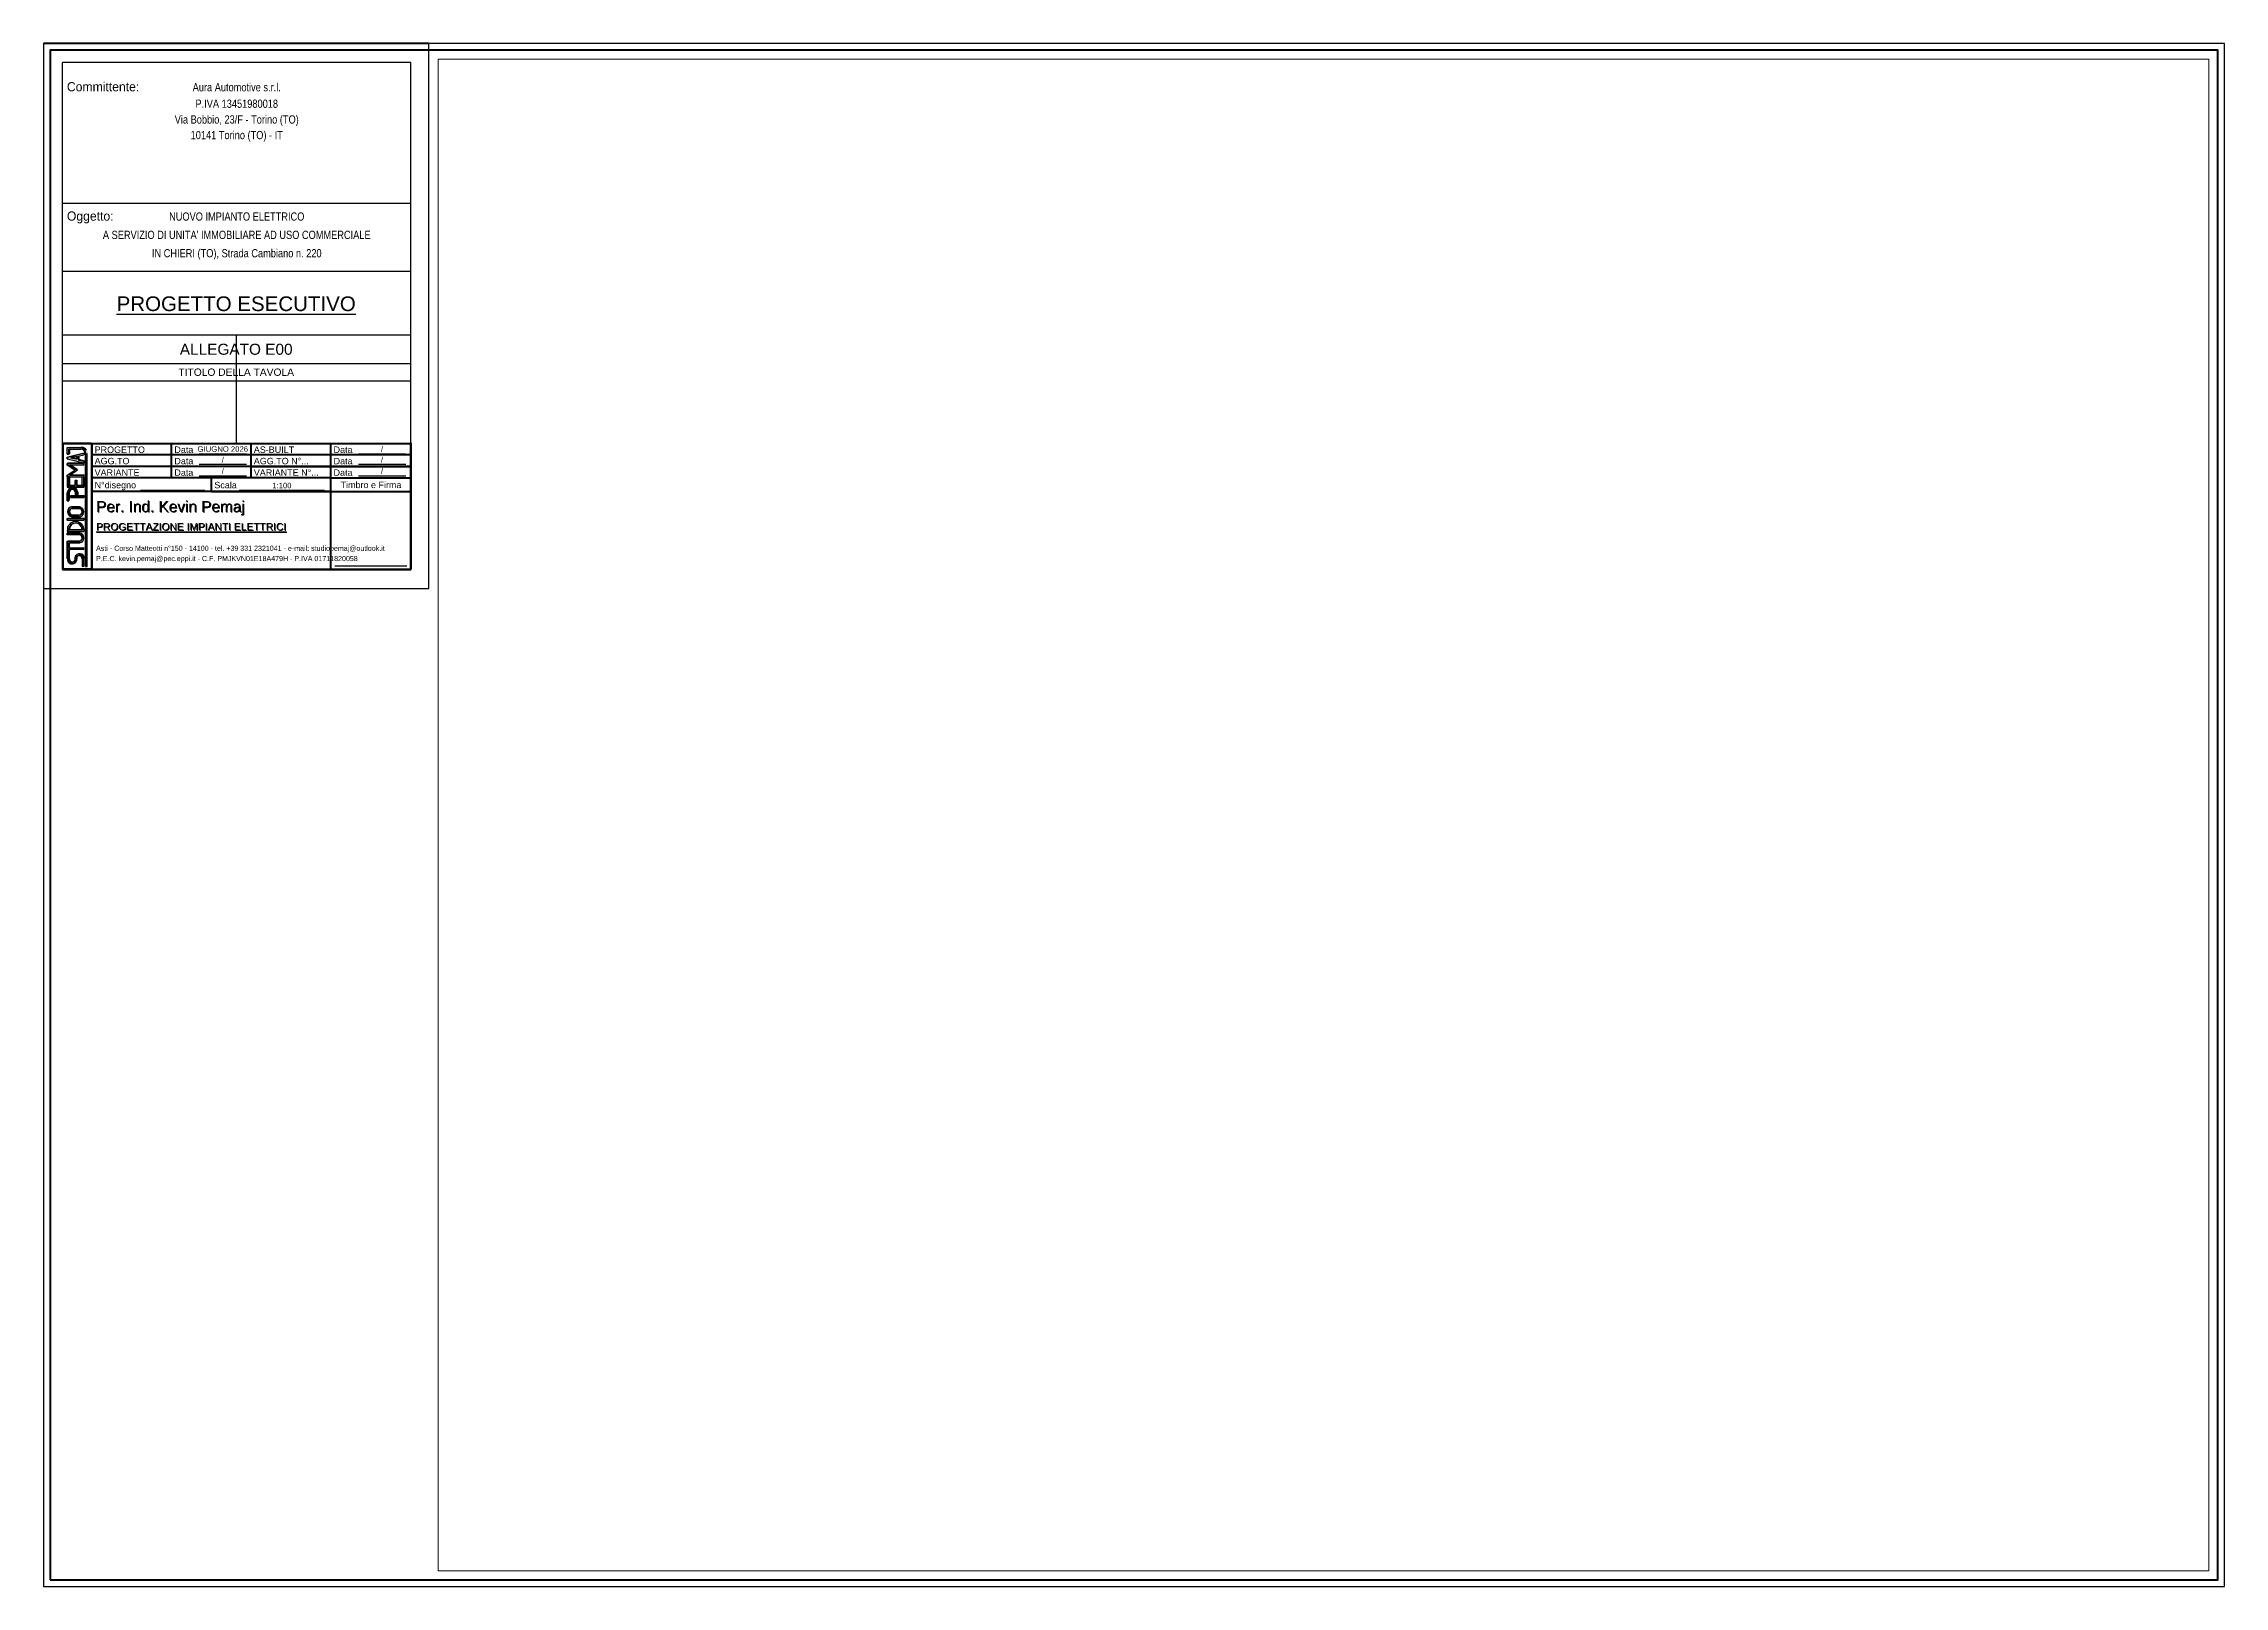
# Paper-space layout 'A0' of a CAD drawing. Header units: millimetres. Extents: x 0 to 1189, y 0 to 841.
import ezdxf
from ezdxf.enums import TextEntityAlignment as Align

# ---------------------------------------------------------------- set-up
doc = ezdxf.new("R2010")
doc.units = ezdxf.units.MM
for name, color, linetype, lineweight in [('cartiglio', 7, 'Continuous', 30), ('Squadratura', 7, 'Continuous', 50), ('Testo Variabile', 7, 'Continuous', 30)]:
    doc.layers.add(name, color=color, linetype=linetype, lineweight=lineweight)
doc.layers.add('GUIDE', color=9, linetype='Continuous', plot=False)
doc.layers.add('VP', color=9, linetype='Continuous', plot=False)
doc.layers.add('layer 2', color=251, linetype='Continuous', transparency=0.5)
doc.layers.add('Testo Fisso', color=244, linetype='Continuous', lineweight=30, true_color=0x991b1e)
doc.layers.add('tratteggio', color=1, linetype='Continuous')
doc.styles.add('EX0', font='arial.ttf')
doc.styles.get("Standard").update_dxf_attribs({"font": 'arial.ttf'})

# ---------------------------------------------------------------- blocks, each defined once
blk = doc.blocks.new('PEMAJ_CARTIGLIO_BASE')
at = {"layer": 'Testo Fisso', "true_color": 0xa3a3a3}
h = blk.add_hatch(color=253, dxfattribs=at)
h.dxf.hatch_style = 1
h.paths.add_polyline_path([(20.9, -219.8), (13.4, -219.8), (13.4, -223.4), (14.3, -223.4), (14.3, -220.7), (20.8, -220.7, -0.414214), (23.2, -223.2), (23.2, -284.6), (24.1, -284.6), (24.1, -223, 0.388721)])
h.paths.add_polyline_path([(22.3, -228.1), (22.3, -227.3), (19.4, -226.4), (19.4, -224.5), (22.3, -223.7), (22.3, -222.8), (13.4, -225), (13.4, -225.9)], flags=17)
h.paths.add_polyline_path([(15.2, -225.5), (18.5, -224.8), (18.5, -226.2)], flags=16)
h.paths.add_polyline_path([(17.4, -232.1), (13.4, -234.8), (13.4, -235.7), (22.3, -235.7), (22.3, -234.8), (14.6, -234.8), (18.7, -232.1), (14.6, -229.4), (22.3, -229.4), (22.3, -228.5), (13.4, -228.5), (13.4, -229.4)], flags=17)
h.paths.add_polyline_path([(13.4, -241.4), (22.3, -241.4), (22.3, -236), (21.4, -236), (21.4, -240.5), (18.3, -240.5), (18.3, -237.8), (17.4, -237.8), (17.4, -240.5), (14.3, -240.5), (14.3, -236), (13.4, -236)], flags=17)
h.paths.add_polyline_path([(17.9, -244.4), (17.9, -246.2), (15, -246.2), (15, -247.1), (22.3, -247.1), (22.3, -246.2), (18.8, -246.2), (18.8, -244.4, 1), (13.4, -244.4), (13.4, -248.9), (14.3, -248.9), (14.3, -244.4, -1)], flags=0)
h.paths.add_polyline_path([(15.6, -257.5), (19.7, -257.5, 1.000228), (19.7, -252.2), (15.6, -252.2, 0.838803)], flags=17)
h.paths.add_polyline_path([(15.6, -253.1), (19.6, -253.1, -1), (19.7, -256.7), (15.6, -256.7, -0.75)], flags=16)
h.paths.add_polyline_path([(22.3, -259.3), (22.3, -258.4), (13.4, -258.4), (13.4, -259.3)], flags=17)
h.paths.add_polyline_path([(13.4, -264.2), (13.4, -265.5), (22.3, -265.5), (22.3, -264.2, 0.9)], flags=17)
h.paths.add_polyline_path([(21.4, -264.3), (21.4, -264.6), (14.3, -264.6), (14.3, -264.3, -0.9)], flags=16)
h.paths.add_polyline_path([(20, -267.3, -0.779579), (20.1, -270.9), (13.4, -270.9), (13.4, -271.8), (13.4, -277.5), (13.4, -277.9), (13.4, -280.5, 1.05347), (18.3, -280.7), (18.3, -280, -0.949352), (21.4, -280.5), (21.4, -284.6), (22.3, -284.6), (22.3, -280.6, 0.983646), (17.4, -280), (17.4, -280.9, -1), (14.3, -280.6), (14.3, -277.9), (14.3, -277.5), (14.3, -275.3), (22.3, -275.3), (22.3, -274.4), (14.3, -274.4), (14.3, -271.8), (20.1, -271.8, 0.833333), (20.1, -266.4), (13.4, -266.4), (13.4, -267.3)])
h = blk.add_hatch(color=253, dxfattribs=at)
h.dxf.hatch_style = 1
h.paths.add_polyline_path([(13.4, -248.9), (14.3, -248.9), (14.3, -244.4, -1), (17.9, -244.4), (17.9, -246.2), (15, -246.2), (15, -247.1), (22.3, -247.1), (22.3, -246.2), (18.8, -246.2), (18.8, -244.4, 1), (13.4, -244.4)])
at = {"layer": 'tratteggio', "ltscale": 1000}
h = blk.add_hatch(color=256, dxfattribs=at)
h.dxf.hatch_style = 1
h.set_gradient(color1=(100, 33, 101), color2=(153, 27, 30), name='HEMISPHERICAL')
h.paths.add_polyline_path([(20.5, -220.2), (12.9, -220.2), (12.9, -223.8), (13.8, -223.8), (13.8, -221.1), (20.3, -221.1, -0.414214), (22.8, -223.6), (22.8, -285), (23.7, -285), (23.7, -223.4, 0.388721)])
h.paths.add_polyline_path([(21.9, -228.5), (21.9, -227.6), (18.9, -226.8), (18.9, -224.9), (21.9, -224.1), (21.9, -223.2), (12.9, -225.4), (12.9, -226.3)], flags=17)
h.paths.add_polyline_path([(14.7, -225.9), (18, -225.1), (18, -226.6)], flags=16)
h.paths.add_polyline_path([(17, -232.5), (12.9, -235.2), (12.9, -236.1), (21.9, -236.1), (21.9, -235.2), (14.2, -235.2), (18.2, -232.5), (14.2, -229.8), (21.9, -229.8), (21.9, -228.9), (12.9, -228.9), (12.9, -229.8)], flags=17)
h.paths.add_polyline_path([(12.9, -241.8), (21.9, -241.8), (21.9, -236.4), (21, -236.4), (21, -240.9), (17.9, -240.9), (17.9, -238.2), (17, -238.2), (17, -240.9), (13.8, -240.9), (13.8, -236.4), (12.9, -236.4)], flags=17)
h.paths.add_polyline_path([(17.4, -244.8), (17.4, -246.6), (14.6, -246.6), (14.6, -247.5), (21.9, -247.5), (21.9, -246.6), (18.3, -246.6), (18.3, -244.8, 1), (12.9, -244.8), (12.9, -249.3), (13.8, -249.3), (13.8, -244.8, -1)], flags=0)
h.paths.add_polyline_path([(15.2, -257.9), (19.2, -257.9, 1.000228), (19.2, -252.6), (15.2, -252.6, 0.838803)], flags=17)
h.paths.add_polyline_path([(15.2, -253.5), (19.2, -253.5, -1), (19.2, -257), (15.2, -257, -0.75)], flags=16)
h.paths.add_polyline_path([(21.9, -259.7), (21.9, -258.8), (12.9, -258.8), (12.9, -259.7)], flags=17)
h.paths.add_polyline_path([(13, -264.6), (12.9, -265.9), (21.9, -265.9), (21.9, -264.6, 0.9)], flags=17)
h.paths.add_polyline_path([(21, -264.7), (21, -265), (13.8, -265), (13.8, -264.7, -0.9)], flags=16)
h.paths.add_polyline_path([(19.6, -267.7, -0.779579), (19.7, -271.3), (12.9, -271.3), (12.9, -272.2), (12.9, -277.9), (12.9, -278.3), (12.9, -280.9, 1.05347), (17.9, -281.1), (17.9, -280.4, -0.949352), (21, -280.9), (21, -285), (21.9, -285), (21.9, -280.9, 0.983646), (17, -280.4), (17, -281.3, -1), (13.8, -281), (13.8, -278.3), (13.8, -277.9), (13.8, -275.7), (21.9, -275.7), (21.9, -274.8), (13.8, -274.8), (13.8, -272.2), (19.7, -272.2, 0.833333), (19.7, -266.8), (12.9, -266.8), (12.9, -267.7)])
at = {"layer": 'tratteggio'}
h = blk.add_hatch(color=256, dxfattribs=at)
h.dxf.hatch_style = 1
h.set_gradient(color1=(100, 33, 101), color2=(153, 27, 30), name='INVCURVED')
h.paths.add_polyline_path([(12.9, -249.3), (13.8, -249.3), (13.8, -244.8, -1), (17.4, -244.8), (17.4, -246.6), (14.6, -246.6), (14.6, -247.5), (21.9, -247.5), (21.9, -246.6), (18.3, -246.6), (18.3, -244.8, 1), (12.9, -244.8)])
at = {"layer": 'cartiglio', "color": 255}
for p, q in [((200.3, -10.3), (10.3, -10.3)), ((10.3, -217.7), (10.3, -10.3)), ((200.3, -217.7), (200.3, -10.3)), ((10, -86.9), (200, -86.9)), ((10, -124.1), (200, -124.1)), ((10, -158.8), (200, -158.8))]:
    blk.add_line(p, q, dxfattribs=at)
at = {"layer": 'cartiglio'}
for p, q in [((200.3, -221.7), (200.3, -286.7)), ((22.8, -285), (23.7, -285))]:
    blk.add_line(p, q, dxfattribs=at)
at = {"layer": 'cartiglio', "color": 255}
blk.add_lwpolyline([(0, -297), (210, -297), (210, 0), (0, 0)], close=True, dxfattribs=at)
at = {"layer": 'cartiglio', "const_width": 0.2}
for points in [[(10.3, -217.7), (200.3, -217.7), (200.3, -286.7), (10.3, -286.7)], [(26, -217.7), (200.3, -217.7), (200.3, -286.7), (26, -286.7)]]:
    blk.add_lwpolyline(points, close=True, dxfattribs=at)
at = {"layer": 'GUIDE'}
for p, q in [((105, -158.8), (105, -217.7)), ((10.3, -174.3), (200.3, -174.3)), ((10.3, -183.8), (200.3, -183.8))]:
    blk.add_line(p, q, dxfattribs=at)
at = {"layer": 'layer 2'}
for p, q in [((12.9, -223.8), (12.9, -220.2)), ((12.9, -220.2), (20.5, -220.2)), ((12.9, -225.4), (21.9, -223.2)), ((12.9, -223.8), (13.8, -223.8)), ((12.9, -226.3), (12.9, -225.4)), ((13.8, -221.1), (20.3, -221.1)), ((13.8, -223.8), (13.8, -221.1)), ((18, -225.1), (14.7, -225.9)), ((18, -226.6), (14.7, -225.9)), ((18, -225.1), (18, -226.6)), ((18.9, -224.9), (21.9, -224.1)), ((18.9, -224.9), (18.9, -226.8)), ((21.9, -223.2), (21.9, -224.1)), ((22.8, -285), (22.8, -223.6)), ((23.7, -285), (23.7, -223.4)), ((12.9, -226.3), (21.9, -228.5)), ((21.9, -228.9), (12.9, -228.9)), ((12.9, -229.8), (12.9, -228.9)), ((17, -232.5), (12.9, -229.8)), ((12.9, -235.2), (17, -232.5)), ((12.9, -236.1), (12.9, -235.2)), ((12.9, -236.1), (21.9, -236.1)), ((12.9, -236.4), (12.9, -241.8)), ((13.8, -236.4), (12.9, -236.4)), ((13.8, -236.4), (13.8, -240.9)), ((21.9, -229.8), (14.2, -229.8)), ((18.2, -232.5), (14.2, -229.8)), ((14.2, -235.2), (18.2, -232.5)), ((14.2, -235.2), (21.9, -235.2)), ((18.9, -226.8), (21.9, -227.6)), ((21, -240.9), (21, -236.4)), ((21.9, -236.4), (21, -236.4)), ((21.9, -227.6), (21.9, -228.5)), ((21.9, -229.8), (21.9, -228.9)), ((21.9, -236.1), (21.9, -235.2)), ((21.9, -241.8), (21.9, -236.4)), ((12.9, -241.8), (21.9, -241.8)), ((12.9, -249.3), (12.9, -244.8)), ((12.9, -249.3), (13.8, -249.3)), ((13.8, -240.9), (17, -240.9)), ((13.8, -249.3), (13.8, -244.8)), ((14.6, -247.5), (14.6, -246.6)), ((17.4, -246.6), (14.6, -246.6)), ((14.6, -247.5), (21.9, -247.5)), ((17, -238.2), (17.9, -238.2)), ((17, -238.2), (17, -240.9)), ((17.4, -246.6), (17.4, -244.8)), ((17.9, -238.2), (17.9, -240.9)), ((17.9, -240.9), (21, -240.9)), ((18.3, -246.6), (18.3, -244.8)), ((18.3, -246.6), (21.9, -246.6)), ((21.9, -246.6), (21.9, -247.5)), ((12.9, -259.7), (12.9, -258.8)), ((12.9, -258.8), (21.9, -258.8)), ((12.9, -259.7), (21.9, -259.7)), ((15.2, -252.6), (19.2, -252.6)), ((15.2, -253.5), (19.2, -253.5)), ((15.2, -257), (19.2, -257)), ((15.2, -257.9), (19.2, -257.9)), ((21.9, -258.8), (21.9, -259.7)), ((13, -264.6), (12.9, -265.9)), ((12.9, -265.9), (21.9, -265.9)), ((19.7, -266.8), (12.9, -266.8)), ((12.9, -267.7), (12.9, -266.8)), ((19.6, -267.7), (12.9, -267.7)), ((12.9, -271.3), (19.7, -271.3)), ((12.9, -272.2), (12.9, -271.3)), ((12.9, -277.9), (12.9, -272.2)), ((13.8, -265), (13.8, -264.7)), ((13.8, -265), (21, -265)), ((13.8, -274.8), (13.8, -272.2)), ((13.8, -272.2), (19.7, -272.2)), ((21, -265), (21, -264.7)), ((21.9, -264.6), (21.9, -265.9)), ((12.9, -278.3), (12.9, -277.9)), ((12.9, -280.9), (12.9, -278.3)), ((13.8, -274.8), (21.9, -274.8)), ((13.8, -277.9), (13.8, -275.7)), ((21.9, -275.7), (13.8, -275.7)), ((13.8, -278.3), (13.8, -277.9)), ((13.8, -281), (13.8, -278.3)), ((17, -280.4), (17, -281.3)), ((17.9, -280.4), (17.9, -281.3)), ((21, -280.9), (21, -285)), ((21.9, -285), (21, -285)), ((21.9, -275.7), (21.9, -274.8)), ((21.9, -285), (21.9, -280.9)), ((22.8, -285), (22.8, -285))]:
    blk.add_line(p, q, dxfattribs=at)
blk.add_lwpolyline([(10.3, -217.7), (26, -217.7), (26, -286.7), (10.3, -286.7)], close=True, dxfattribs=at)
for centre, radius, start, end in [((20.3, -223.6), 2.46, 0, 90), ((20.3, -223.6), 3.35, 34.0619, 87.8828), ((15.6, -244.8), 2.68, 0, 180), ((15.6, -244.8), 1.79, 0, 180), ((15.7, -255.2), 2.71, 100.02, -100.02), ((17.4, -265), 4.49, 6.0256, 173.9744), ((15.7, -255.3), 1.86, 106.2602, -106.2602), ((17.4, -265), 3.6, 6.0256, 173.9744), ((19.2, -255.3), 2.68, -90.0131, 90.0131), ((19.2, -255.3), 1.79, -89.8962, 89.8962), ((19.2, -269.5), 1.83, -74.4373, 77.3196), ((19.2, -269.5), 2.73, -79.6111, 79.6111), ((15.4, -281.2), 2.47, 174.7369, -3.2523), ((15.4, -281.2), 1.58, 174.8056, -5.1944), ((19.4, -280.7), 2.47, -5.1944, 172.9161), ((19.4, -280.7), 1.58, -5.1944, 168.8523)]:
    blk.add_arc(centre, radius, start, end, dxfattribs=at)
at = {"layer": 'Squadratura'}
for p, q in [((210, 0), (0, 0)), ((26.3, -218), (200, -218)), ((26.3, -218), (26.3, -286.4)), ((200, -218), (200, -286.4)), ((200.3, -217.7), (200.3, -286.7)), ((10.3, -286.7), (200.3, -286.7)), ((26, -286.7), (200.3, -286.7)), ((26.3, -286.4), (200, -286.4))]:
    blk.add_line(p, q, dxfattribs=at)
at = {"layer": 'Squadratura', "color": 252}
for p, q in [((200, -224.2), (26.3, -224.2)), ((69.7, -236.7), (69.7, -218)), ((113.2, -236.7), (113.2, -218)), ((156.6, -236.7), (156.6, -218)), ((200, -230.5), (26.3, -230.5)), ((157, -236.7), (26.3, -236.7)), ((157, -236.7), (26.3, -236.7)), ((91.6, -244.2), (91.6, -236.7)), ((113.2, -230.5), (200, -230.5)), ((156.6, -286.4), (156.6, -236.7)), ((156.6, -251.7), (156.6, -236.7)), ((157, -236.7), (200, -236.7)), ((157, -236.7), (200, -236.7)), ((157, -244.2), (26.3, -244.2)), ((91.6, -244.2), (156.6, -244.2)), ((157, -244.2), (200, -244.2))]:
    blk.add_line(p, q, dxfattribs=at)
at = {"layer": 'Squadratura'}
blk.add_lwpolyline([(26, -286.4), (10.6, -286.4), (10.6, -218), (26, -218)], dxfattribs=at)
at = {"layer": 'Testo Fisso', "color": 253, "true_color": 0xa3a3a3}
for p, q in [((13.2, -225.2), (22.2, -223)), ((13.2, -223.6), (14.1, -223.6)), ((13.2, -226.1), (13.2, -225.2)), ((14.3, -223.6), (14.3, -220.9)), ((18.3, -225), (15, -225.7)), ((18.3, -226.4), (15, -225.7)), ((18.3, -225), (18.3, -226.4)), ((19.2, -224.7), (19.2, -226.6)), ((23.1, -284.8), (23.1, -223.4)), ((22.2, -228.7), (13.2, -228.7)), ((13.2, -229.6), (13.2, -228.7)), ((17.2, -232.3), (13.2, -229.6)), ((13.2, -235), (17.2, -232.3)), ((13.2, -235.9), (13.2, -235)), ((13.2, -236.2), (13.2, -241.6)), ((14.1, -236.2), (13.2, -236.2)), ((14.1, -236.2), (14.1, -240.7)), ((18.5, -232.3), (14.4, -229.6)), ((14.4, -235), (18.5, -232.3)), ((14.4, -235), (22.2, -235)), ((19.2, -226.6), (22.2, -227.5)), ((22.2, -241.6), (22.2, -236.2)), ((13.2, -241.6), (22.2, -241.6)), ((13.2, -249.1), (13.2, -244.6)), ((14.1, -240.7), (17.2, -240.7)), ((17.2, -238), (18.1, -238)), ((17.2, -238), (17.2, -240.7)), ((17.7, -246.4), (17.7, -244.6)), ((18.1, -238), (18.1, -240.7)), ((18.1, -240.7), (21.3, -240.7)), ((18.6, -246.4), (22.2, -246.4)), ((18.8, -246.4), (18.8, -244.6)), ((13.2, -259.5), (13.2, -258.6)), ((13.2, -258.6), (22.2, -258.6)), ((15.5, -252.4), (19.5, -252.4)), ((15.5, -253.3), (19.5, -253.3)), ((15.5, -256.9), (19.5, -256.9)), ((15.5, -257.7), (19.5, -257.8)), ((13.2, -264.4), (13.2, -265.7)), ((19.9, -266.6), (13.2, -266.6)), ((13.2, -267.5), (13.2, -266.6)), ((19.8, -267.5), (13.2, -267.5)), ((13.2, -271.1), (19.9, -271.1)), ((13.2, -272), (13.2, -271.1)), ((13.2, -277.7), (13.2, -272)), ((14.1, -264.8), (14.1, -264.5)), ((14.1, -264.8), (21.3, -264.8)), ((14.1, -274.6), (14.1, -272)), ((14.1, -272), (19.9, -272)), ((21.3, -264.8), (21.3, -264.5)), ((13.2, -278.1), (13.2, -277.7)), ((13.2, -280.8), (13.2, -278.1)), ((14.1, -277.7), (14.1, -275.5)), ((14.1, -278.1), (14.1, -277.7)), ((14.1, -280.8), (14.1, -278.1)), ((17.3, -280.2), (17.3, -281.1)), ((18.2, -280.2), (18.1, -281.1)), ((21.3, -280.7), (21.3, -284.8)), ((23.1, -284.8), (23.1, -284.8))]:
    blk.add_line(p, q, dxfattribs=at)
at = {"layer": 'Testo Fisso', "color": 250}
for p, q in [((84.8, -223.6), (110.6, -223.6)), ((84.8, -229.3), (110.6, -229.3)), ((84.8, -235.6), (110.6, -235.6))]:
    blk.add_line(p, q, dxfattribs=at)
at = {"layer": 'Testo Fisso', "color": 0}
for p, q in [((171.6, -223.6), (197.5, -223.6)), ((171.6, -229.3), (197.5, -229.3)), ((171.6, -235.6), (197.5, -235.6))]:
    blk.add_line(p, q, dxfattribs=at)
at = {"layer": 'Testo Fisso', "color": 7}
for p, q in [((52.9, -243.4), (87.9, -243.4)), ((106.6, -243.4), (153.2, -243.4)), ((158.8, -284.6), (198.1, -284.6))]:
    blk.add_line(p, q, dxfattribs=at)
at = {"layer": 'Testo Fisso', "color": 253, "true_color": 0xa3a3a3}
for centre, radius, start, end in [((20.6, -223.4), 2.46, 0, 90), ((20.6, -223.4), 3.35, 34.0619, 87.8828), ((15.9, -244.6), 2.68, 0, 180), ((15.9, -244.6), 1.79, 0, 180), ((15.9, -255.1), 2.71, 100.02, -100.02), ((16, -255.1), 1.86, 106.2602, -106.2602), ((17.7, -264.9), 3.6, 6.0256, 173.9744), ((19.5, -255.1), 1.79, -89.8962, 89.8962), ((19.4, -269.3), 1.83, -74.4373, 77.3196), ((15.7, -281), 2.47, 174.7369, -3.2523), ((15.7, -281), 1.58, 174.8056, -5.1944), ((19.7, -280.5), 2.47, -5.1944, 172.9161), ((19.7, -280.5), 1.58, -5.1944, 168.8523)]:
    blk.add_arc(centre, radius, start, end, dxfattribs=at)
at = {"layer": 'cartiglio', "color": 250}
for tag, p in [('DATA1', (97.7, -222.5)), ('DATA2', (97.7, -228.3)), ('DATA4', (184.5, -222.5)), ('DATA5', (184.5, -228.3)), ('DATA3', (97.7, -234.5)), ('DATA6', (184.5, -234.5)), ('N°DISEGNO', (70.4, -242.4)), ('SCALA', (129.9, -242.4))]:
    blk.add_attdef(tag, text='', height=3, dxfattribs=at).set_placement(p, align=Align.CENTER)
at = {"layer": 'Testo Fisso'}
for s, height, width, p in [('Committente:', 5, 0.95, (12.7, -26)), ('Oggetto:', 5, 0.95, (12.7, -96.5)), ('Asti - Corso Matteotti n°150 - 14100 - tel. +39 331 2321041 - e-mail: studiopemaj@outlook.it', 2.8, 0.79, (28.6, -276.5)), ('P.E.C. kevin.pemaj@pec.eppi.it - C.F. PMJKVN01E18A479H - P.IVA 01711820058', 2.8, 0.79, (28.6, -282.1))]:
    blk.add_text(s, height=height, dxfattribs=dict(at, width=width)).set_placement(p)
for s, height, p in [('Data', 3.5, (71.3, -223.1)), ('Data', 3.5, (71.3, -229.3)), ('Data', 3.5, (158.1, -223.1)), ('Data', 3.5, (158.1, -229.3)), ('Data', 3.5, (71.3, -235.6)), ('Data', 3.5, (158.1, -235.6)), ('N°disegno', 3.5, (27.8, -242.4)), ('Scala', 3.5, (93.1, -242.4)), ('%%UPROGETTAZIONE IMPIANTI ELETTRICI', 4, (28.6, -265.3))]:
    blk.add_text(s, height=height, dxfattribs=at).set_placement(p)
at = {"layer": 'Testo Fisso', "style": 'EX0'}
blk.add_text('Per. Ind. Kevin Pemaj', height=6, dxfattribs=at).set_placement((28.6, -255.3))
at = {"layer": 'Testo Fisso', "color": 253, "true_color": 0xa3a3a3, "style": 'EX0'}
blk.add_text('Per. Ind. Kevin Pemaj', height=6, dxfattribs=at).set_placement((29, -255.6))
at = {"layer": 'Testo Fisso'}
blk.add_text('Timbro e Firma', height=3.5, dxfattribs=at).set_placement((178.5, -242.3), align=Align.CENTER)
at = {"layer": 'Testo Fisso', "color": 253, "true_color": 0xa3a3a3}
blk.add_text('%%UPROGETTAZIONE IMPIANTI ELETTRICI', height=4, dxfattribs=at).set_placement((29, -265.6))
at = {"layer": 'Testo Fisso'}
blk.add_attdef('FASE', text='', height=8, dxfattribs=at).set_placement((105, -145.8), align=Align.CENTER)
for tag, p in [('PROGETTO1', (27.8, -223.1)), ('PROGETTO2', (27.8, -229.3)), ('PROGETTO4', (114.6, -223.1)), ('PROGETTO5', (114.6, -229.3)), ('PROGETTO3', (27.8, -235.6)), ('PROGETTO6', (114.6, -235.6))]:
    blk.add_attdef(tag, p, '', height=3.5, dxfattribs=at)
at = {"layer": 'Testo Variabile', "width": 0.8}
for tag, p in [('COMMITTENTE_1', (105.3, -26)), ('COMMITTENTE_2', (105.3, -35)), ('COMMITTENTE_3', (105.3, -43.6)), ('COMMITTENTE_4', (105.3, -52.1)), ('OGGETTO_1', (105.3, -96.5)), ('OGGETTO_2', (105.3, -106.5)), ('OGGETTO_3', (105.3, -116.5))]:
    blk.add_attdef(tag, text='', height=4.5, dxfattribs=at).set_placement(p, align=Align.CENTER)
at = {"layer": 'Testo Variabile'}
for tag, height, p in [('TAVOLA', 6, (105, -166.6)), ('TITOLO_TAVOLA', 4, (105, -179.1))]:
    blk.add_attdef(tag, text='', height=height, dxfattribs=at).set_placement(p, align=Align.MIDDLE_CENTER)

psp = doc.layouts.new('A0')

# ---------------------------------------------------------------- linework, layer by layer
at = {"layer": 'cartiglio'}
psp.add_lwpolyline([(0, 0), (1189, 0), (1189, 841), (0, 841)], close=True, dxfattribs=at)
at = {"layer": 'Squadratura'}
psp.add_lwpolyline([(3.5, 3.5), (1185.5, 3.5), (1185.5, 837.5), (3.5, 837.5)], close=True, dxfattribs=at)

# ---------------------------------------------------------------- block references
at = {"layer": 'cartiglio'}
psp.add_blockref('PEMAJ_CARTIGLIO_BASE', (0, 841), dxfattribs=at).add_auto_attribs({'FASE': '%%UPROGETTO ESECUTIVO', 'COMMITTENTE_2': 'P.IVA 13451980018', 'COMMITTENTE_3': 'Via Bobbio, 23/F - Torino (TO)', 'OGGETTO_1': 'NUOVO IMPIANTO ELETTRICO', 'OGGETTO_2': "A SERVIZIO DI UNITA' IMMOBILIARE AD USO COMMERCIALE", 'OGGETTO_3': 'IN CHIERI (TO), Strada Cambiano n. 220', 'COMMITTENTE_1': 'Aura Automotive s.r.l.', 'COMMITTENTE_4': '10141 Torino (TO) - IT', 'SCALA': '1:100', 'DATA1': 'GIUGNO 2026', 'DATA2': '/', 'PROGETTO2': 'AGG.TO', 'PROGETTO3': 'VARIANTE', 'DATA3': '/', 'DATA4': '/', 'DATA5': '/', 'PROGETTO5': 'AGG.TO N°...', 'PROGETTO6': 'VARIANTE N°...', 'DATA6': '/', 'PROGETTO1': 'PROGETTO', 'PROGETTO4': 'AS-BUILT', 'TAVOLA': 'ALLEGATO E00', 'TITOLO_TAVOLA': 'TITOLO DELLA TAVOLA'})

# ---------------------------------------------------------------- viewports
at = {"layer": 'VP'}
psp.add_viewport(center=(697.8, 420.5), size=(965.5, 824.08), view_center_point=(0, 0), view_height=82408, dxfattribs=at)

doc.saveas('drawing.dxf')
